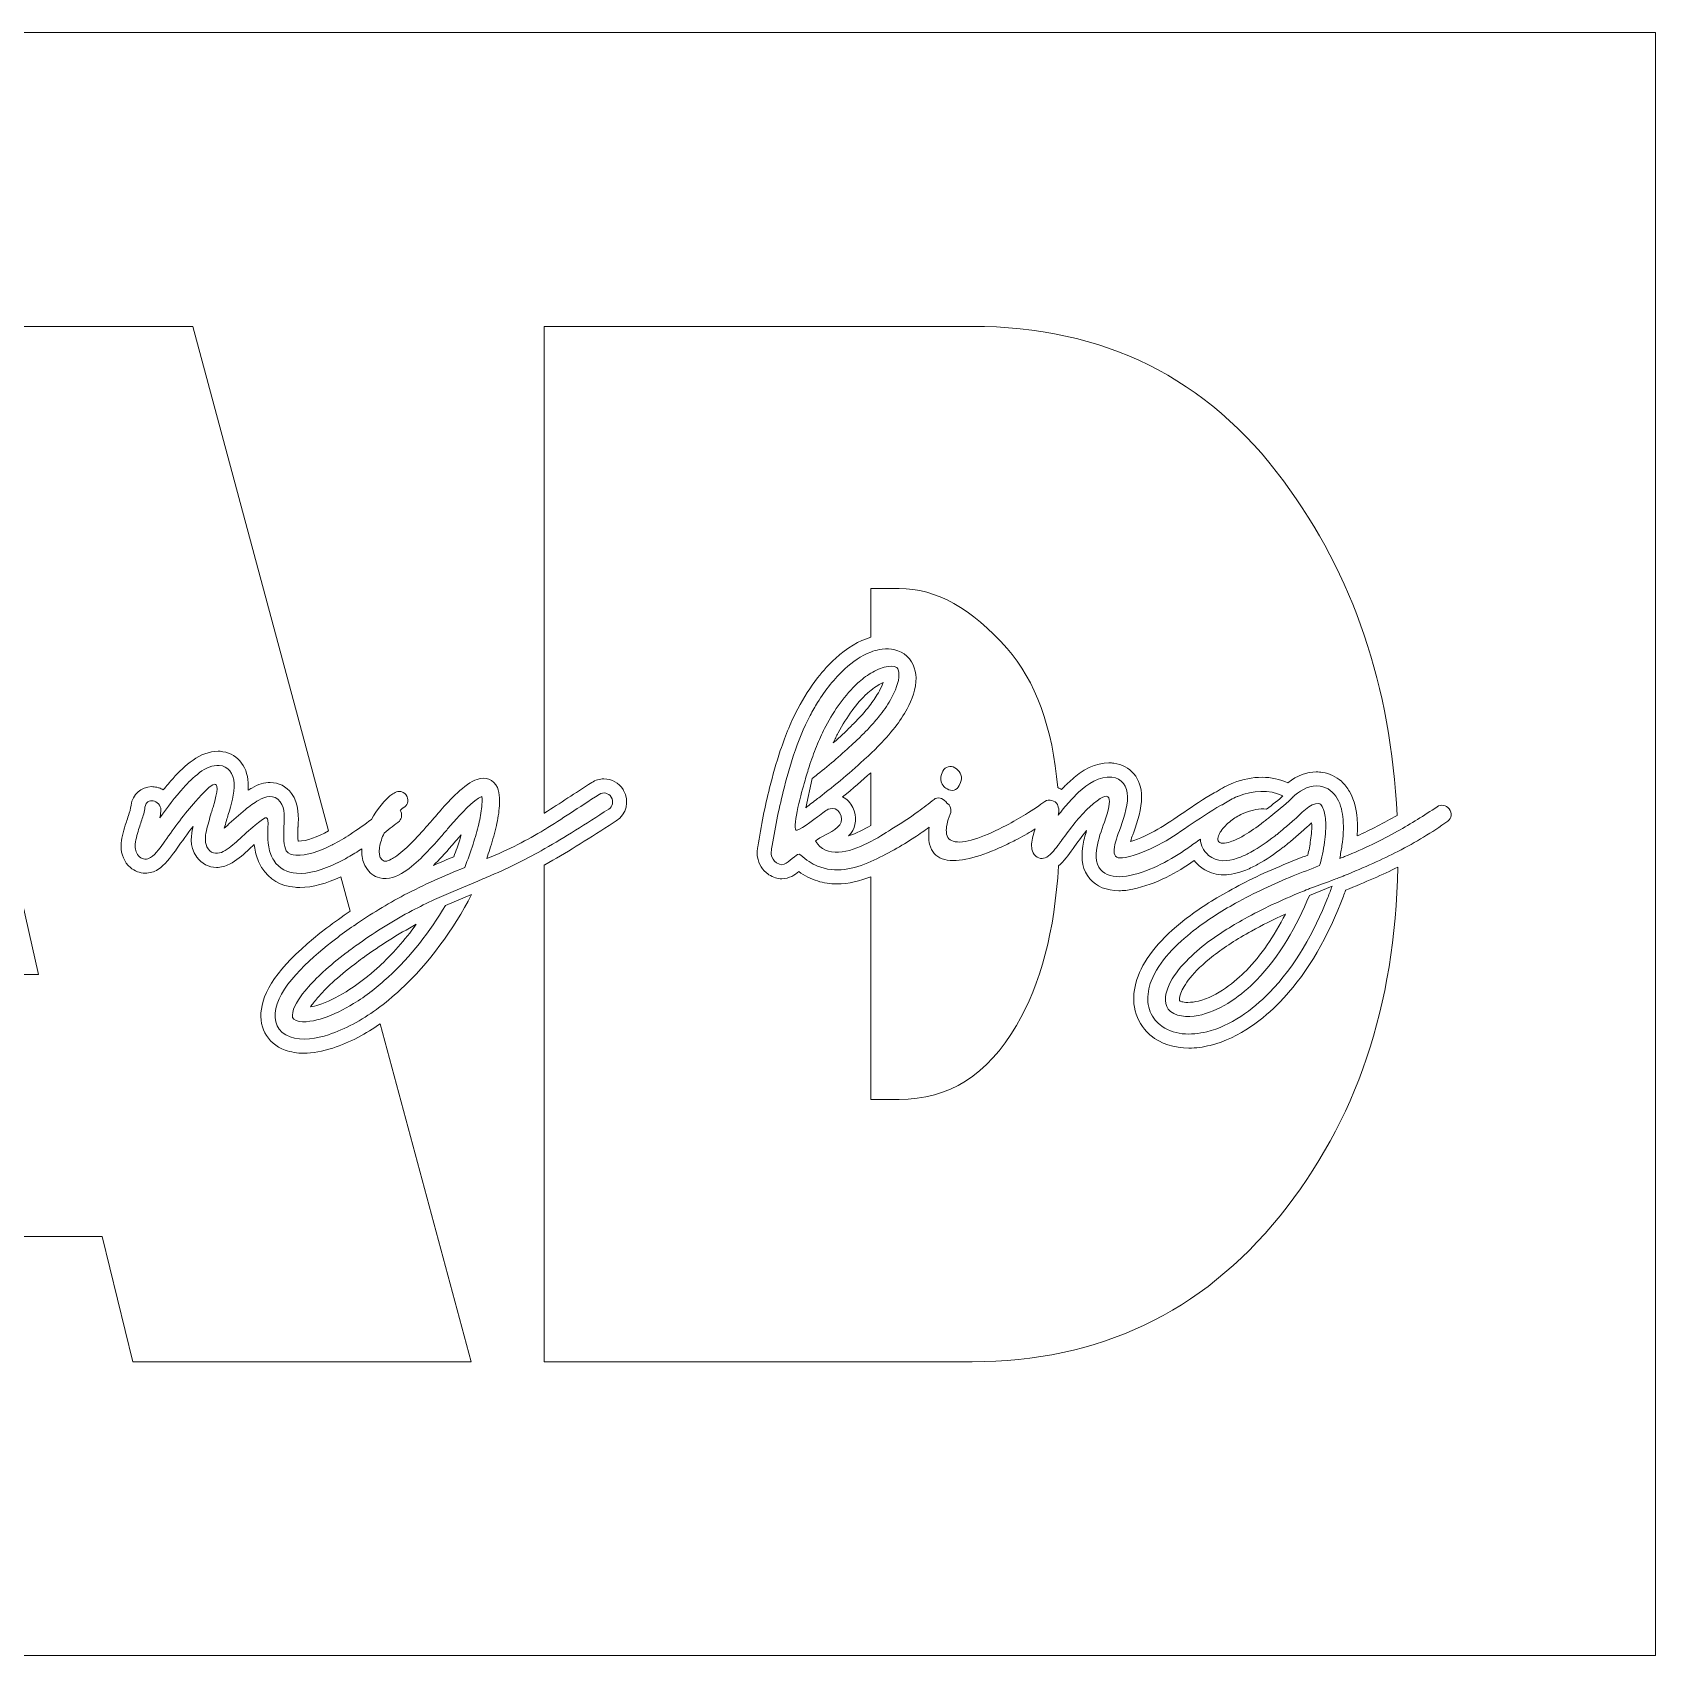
# Model space of a CAD drawing. Extents: x 18 to 982, y -1655 to 380.
# Drawn here: x 500 to 981.9, y -619.5 to -137.6 of the extents above; entities that cross this region are included whole.
import ezdxf

# ---------------------------------------------------------------- set-up
doc = ezdxf.new("R2010")
doc.units = 0
doc.header["$MEASUREMENT"] = 0
doc.layers.add('Layer 1', color=7, linetype='Continuous')

# ---------------------------------------------------------------- blocks, each defined once
blk = doc.blocks.new('block 2')
at = {"layer": 'Layer 1', "lineweight": 0}
blk.add_lwpolyline([(18.11, -137.64), (18.11, -619.54), (981.89, -619.54), (981.89, -137.64), (18.11, -137.64)], dxfattribs=at)
for points, knots in [([(529.76, -532.29), (529.76, -532.29), (520.65, -495.17), (520.65, -495.17), (520.65, -495.17), (447.83, -495.17), (447.83, -495.17), (447.83, -495.17), (440.13, -532.29), (440.13, -532.29), (440.13, -532.29), (354.01, -532.29), (354.01, -532.29), (354.01, -532.29), (392.06, -390.73), (392.06, -390.73), (393.73, -391.56), (395.63, -391.97), (397.72, -391.97), (398.44, -391.97), (399.18, -391.91), (399.93, -391.82), (406.88, -390.93), (414.81, -386.14), (421.35, -381.64), (424.87, -387.14), (431.48, -390.34), (439.65, -390.34), (439.65, -390.34), (439.66, -390.34), (439.66, -390.34), (440.41, -390.34), (441.17, -390.32), (441.96, -390.26), (453.17, -389.45), (462.24, -384.51), (471.42, -378.76), (471.42, -378.76), (463.94, -417.31), (463.94, -417.31), (463.94, -417.31), (501.75, -417.31), (501.75, -417.31), (501.75, -417.31), (481.44, -327.08), (481.44, -327.08), (481.44, -327.08), (474.44, -363.16), (474.44, -363.16), (473.81, -362.95), (473.14, -362.83), (472.47, -362.83), (471.19, -362.83), (469.97, -363.22), (468.92, -364.01), (467.48, -364.91), (466.05, -365.83), (464.63, -366.74), (456.72, -371.82), (449.25, -376.62), (440.67, -376.97), (440.42, -376.99), (440.15, -376.99), (439.89, -376.99), (437.18, -376.99), (434.75, -376.39), (433.23, -375.33), (433.23, -375.33), (433.03, -375.2), (432.98, -375.16), (435.12, -374.39), (437.58, -373.14), (439.88, -371.08), (445.08, -366.49), (447.29, -360.49), (445.53, -355.83), (444.32, -352.66), (441.41, -350.7), (437.91, -350.7), (434.26, -350.7), (430.15, -352.79), (426.04, -356.76), (423.23, -359.47), (421.21, -362.53), (420, -365.7), (416.31, -369.06), (409.49, -374.08), (403.95, -376.87), (402.51, -377.62), (401.16, -378.2), (399.98, -378.57), (400.05, -378.22), (400.12, -377.9), (400.18, -377.58), (400.34, -376.79), (400.47, -376.11), (400.69, -375.56), (400.69, -375.56), (400.82, -375.22), (400.82, -375.22), (400.82, -375.22), (400.89, -374.85), (400.89, -374.85), (401.8, -370.34), (400.32, -367.46), (398.77, -365.77), (398.77, -365.77), (436.63, -224.89), (436.63, -224.89), (436.63, -224.89), (547.61, -224.89), (547.61, -224.89), (547.61, -224.89), (587.88, -374.7), (587.88, -374.7), (584.62, -376.49), (581.45, -377.74), (578.95, -377.74), (578.95, -377.74), (578.84, -377.74), (578.84, -377.74), (578.73, -376.65), (578.79, -375.03), (578.81, -374.22), (578.81, -374.22), (578.83, -373.62), (578.83, -373.62), (578.83, -373.62), (578.84, -373.49), (578.84, -373.49), (579.01, -370.81), (579.25, -366.74), (576.91, -363.57), (575.33, -361.47), (573.09, -360.33), (570.59, -360.33), (568.84, -360.33), (567.06, -360.86), (565.14, -361.97), (564.75, -362.18), (564.38, -362.41), (564, -362.64), (564.07, -361.9), (564.08, -361.15), (564.05, -360.41), (563.8, -355.16), (560.46, -351.4), (555.69, -351.07), (555.49, -351.06), (555.3, -351.05), (555.1, -351.05), (549.69, -351.05), (545.14, -355.34), (541.76, -359.09), (540.75, -360.2), (539.77, -361.37), (538.85, -362.51), (538.45, -362.28), (538.02, -362.08), (537.58, -361.93), (537.58, -361.93), (537.42, -361.89), (537.42, -361.89), (537.42, -361.89), (536.97, -361.76), (536.97, -361.76), (536.45, -361.64), (535.9, -361.56), (535.36, -361.56), (532.29, -361.56), (529.73, -363.87), (529.28, -367.04), (529.28, -367.04), (529.26, -367.18), (529.26, -367.18), (529.16, -368.09), (528.8, -369.22), (528.54, -370.08), (528.27, -370.76), (528.07, -371.43), (527.89, -372.01), (527.89, -372.01), (527.57, -373.04), (527.57, -373.04), (526.94, -374.99), (526.35, -377.08), (526.34, -379.14), (526.26, -381.7), (527.25, -384.03), (529.06, -385.54), (530.34, -386.65), (531.87, -387.24), (533.5, -387.24), (534.82, -387.24), (536.12, -386.86), (537.21, -386.16), (539.34, -384.87), (541.04, -382.51), (542.42, -380.61), (542.42, -380.61), (542.76, -380.12), (542.76, -380.12), (544.4, -377.8), (546.01, -375.51), (547.67, -373.37), (547.63, -373.49), (547.6, -373.64), (547.58, -373.79), (547.24, -375.29), (546.36, -379.26), (548.79, -382.47), (550.24, -384.45), (552.31, -385.54), (554.64, -385.54), (555.95, -385.54), (557.27, -385.2), (558.53, -384.55), (560.59, -383.51), (562.28, -381.99), (563.83, -380.6), (563.83, -380.6), (563.91, -380.53), (563.91, -380.53), (564.51, -379.97), (565.15, -379.37), (565.83, -378.74), (566, -380.22), (566.31, -381.72), (566.89, -383.2), (567.19, -383.99), (567.56, -384.74), (568.02, -385.54), (568.02, -385.54), (568.08, -385.65), (568.08, -385.65), (570.25, -389.12), (573.7, -391.12), (578.02, -391.43), (578.48, -391.47), (578.94, -391.49), (579.42, -391.49), (583.28, -391.49), (587.37, -390.27), (591.54, -388.33), (591.54, -388.33), (594.29, -398.57), (594.29, -398.57), (591.97, -400.15), (589.67, -401.77), (587.43, -403.49), (576.09, -412.09), (569.61, -419.84), (568.16, -426.53), (566.81, -432.55), (569.51, -437.74), (575.02, -439.78), (576.68, -440.39), (578.54, -440.7), (580.57, -440.7), (583.21, -440.7), (586.12, -440.18), (589.17, -439.18), (594.31, -437.51), (599.11, -434.85), (603.27, -431.97), (603.27, -431.97), (630.23, -532.29), (630.23, -532.29), (630.23, -532.29), (529.76, -532.29), (529.76, -532.29)], [0, 0, 0, 0, 1, 1, 1, 2, 2, 2, 3, 3, 3, 4, 4, 4, 5, 5, 5, 6, 6, 6, 7, 7, 7, 8, 8, 8, 9, 9, 9, 10, 10, 10, 11, 11, 11, 12, 12, 12, 13, 13, 13, 14, 14, 14, 15, 15, 15, 16, 16, 16, 17, 17, 17, 18, 18, 18, 19, 19, 19, 20, 20, 20, 21, 21, 21, 22, 22, 22, 23, 23, 23, 24, 24, 24, 25, 25, 25, 26, 26, 26, 27, 27, 27, 28, 28, 28, 29, 29, 29, 30, 30, 30, 31, 31, 31, 32, 32, 32, 33, 33, 33, 34, 34, 34, 35, 35, 35, 36, 36, 36, 37, 37, 37, 38, 38, 38, 39, 39, 39, 40, 40, 40, 41, 41, 41, 42, 42, 42, 43, 43, 43, 44, 44, 44, 45, 45, 45, 46, 46, 46, 47, 47, 47, 48, 48, 48, 49, 49, 49, 50, 50, 50, 51, 51, 51, 52, 52, 52, 53, 53, 53, 54, 54, 54, 55, 55, 55, 56, 56, 56, 57, 57, 57, 58, 58, 58, 59, 59, 59, 60, 60, 60, 61, 61, 61, 62, 62, 62, 63, 63, 63, 64, 64, 64, 65, 65, 65, 66, 66, 66, 67, 67, 67, 68, 68, 68, 69, 69, 69, 70, 70, 70, 71, 71, 71, 72, 72, 72, 73, 73, 73, 74, 74, 74, 75, 75, 75, 76, 76, 76, 77, 77, 77, 78, 78, 78, 79, 79, 79, 80, 80, 80, 81, 81, 81, 82, 82, 82, 83, 83, 83, 84, 84, 84, 85, 85, 85, 86, 86, 86, 87, 87, 87, 88, 88, 88, 89, 89, 89, 90, 90, 90, 90]), ([(870.4, -488.98), (847.06, -517.86), (816.6, -532.29), (779.02, -532.29), (779.02, -532.29), (651.94, -532.29), (651.94, -532.29), (651.94, -532.29), (651.94, -384.83), (651.94, -384.83), (652, -384.8), (652.05, -384.77), (652.11, -384.74), (658.41, -381.26), (664.33, -377.49), (671.27, -373.07), (671.27, -373.07), (673.34, -371.74), (673.34, -371.74), (676.38, -369.81), (677.31, -365.81), (675.51, -362.7), (675.51, -362.7), (675.45, -362.61), (675.45, -362.61), (675.45, -362.61), (675.35, -362.45), (675.35, -362.45), (674.13, -360.45), (672, -359.26), (669.66, -359.26), (668.37, -359.26), (667.13, -359.62), (666.05, -360.33), (663.5, -361.93), (661.19, -363.47), (658.99, -364.9), (656.6, -366.47), (654.35, -367.95), (652.11, -369.35), (652.05, -369.39), (652, -369.42), (651.94, -369.46), (651.94, -369.46), (651.94, -224.89), (651.94, -224.89), (651.94, -224.89), (779.02, -224.89), (779.02, -224.89), (818, -224.89), (848.81, -240.19), (871.45, -270.79), (892.12, -298.73), (903.35, -331.83), (905.15, -370.08), (901.23, -372.35), (897.35, -374.34), (893.3, -376.18), (893.41, -374.4), (893.41, -372.66), (893.29, -370.95), (893.09, -368.87), (892.66, -365.81), (891.02, -363.03), (890.35, -361.84), (889.54, -360.82), (888.61, -359.97), (887.04, -358.56), (885.12, -357.64), (883, -357.33), (882.39, -357.24), (881.77, -357.18), (881.18, -357.18), (878.32, -357.18), (875.55, -358.24), (872.74, -360.41), (870.38, -359.33), (867.77, -358.78), (865.05, -358.78), (862.24, -358.78), (859.38, -359.35), (856.54, -360.47), (854.75, -361.18), (853.09, -362.06), (851.57, -363.08), (851.32, -363.16), (851.09, -363.26), (850.87, -363.4), (847.67, -365.2), (844.69, -367.24), (841.8, -369.2), (836.61, -372.76), (831.69, -376.14), (825.97, -377.87), (826.23, -377.11), (826.5, -376.36), (826.66, -375.91), (826.66, -375.91), (826.96, -375.06), (826.96, -375.06), (828.02, -371.97), (829.37, -368.14), (829.32, -364.59), (829.32, -359.18), (825.96, -355.16), (821.04, -354.6), (820.57, -354.54), (820.08, -354.51), (819.6, -354.51), (815.73, -354.51), (811.86, -356.37), (807.75, -360.18), (807.01, -360.87), (806.28, -361.61), (805.54, -362.4), (805.18, -362.18), (804.8, -361.99), (804.41, -361.84), (802.87, -343.97), (797.85, -330.19), (789.35, -320.5), (778.96, -308.66), (768.29, -302.73), (757.32, -302.73), (757.32, -302.73), (748.92, -302.73), (748.92, -302.73), (748.92, -302.73), (748.92, -317.19), (748.92, -317.19), (745.4, -318.21), (741.88, -320.32), (738.44, -323.47), (736.56, -325.18), (734.77, -327.12), (733.09, -329.29), (730.97, -332.01), (729, -335.07), (727.22, -338.45), (725.33, -341.99), (723.64, -346.06), (722.04, -350.87), (720.85, -354.43), (719.78, -358.16), (718.86, -361.93), (717.51, -367.37), (716.35, -373.08), (715.32, -379.47), (715.26, -379.86), (715.19, -380.37), (715.19, -381.01), (715.16, -381.26), (715.12, -381.82), (715.25, -382.45), (715.63, -384.56), (716.74, -386.33), (718.45, -387.57), (718.45, -387.57), (718.55, -387.64), (718.55, -387.64), (718.55, -387.64), (718.66, -387.7), (718.66, -387.7), (719.91, -388.49), (721.21, -388.9), (722.51, -388.9), (724.8, -388.9), (726.38, -387.74), (727.49, -386.78), (729.25, -388.03), (731.12, -388.97), (733.09, -389.57), (734.92, -390.14), (736.84, -390.43), (738.83, -390.43), (742.36, -390.43), (745.75, -389.55), (748.92, -388.31), (748.92, -388.31), (748.92, -454.44), (748.92, -454.44), (748.92, -454.44), (757.32, -454.44), (757.32, -454.44), (772.02, -454.44), (783.63, -447.14), (792.15, -432.48), (799.37, -420.08), (803.53, -404.27), (804.63, -385.06), (806.21, -383.75), (807.58, -381.89), (808.95, -379.95), (810.16, -378.24), (811.51, -376.39), (812.97, -374.62), (812.51, -376.09), (812.11, -377.6), (811.86, -379.2), (811.19, -383.22), (811.88, -386.49), (813.93, -388.91), (815.89, -391.24), (818.88, -392.45), (822.59, -392.45), (823.89, -392.45), (825.26, -392.31), (826.68, -392.01), (833.86, -390.45), (839.74, -387.08), (844.94, -383.53), (845.8, -384.62), (846.84, -385.57), (848.03, -386.24), (849.72, -387.22), (851.63, -387.72), (853.7, -387.72), (855.73, -387.72), (857.85, -387.26), (860.26, -386.32), (861.55, -385.78), (862.7, -385.24), (863.82, -384.62), (866.21, -383.29), (868.67, -381.62), (871.37, -379.54), (871.37, -379.54), (871.4, -379.51), (871.4, -379.51), (871.4, -379.51), (871.6, -379.41), (871.6, -379.41), (871.6, -379.41), (872.76, -378.45), (872.76, -378.45), (873.21, -378.1), (873.62, -377.74), (874.07, -377.34), (875.17, -376.41), (876.23, -375.49), (877.32, -374.56), (877.68, -374.26), (878.11, -373.84), (878.6, -373.37), (878.89, -373.1), (879.33, -372.7), (879.79, -372.28), (879.87, -373.9), (879.75, -375.62), (879.48, -377.49), (879.26, -379.01), (878.99, -380.47), (878.67, -381.87), (876.71, -382.62), (874.73, -383.39), (872.77, -384.2), (866.1, -386.91), (860.33, -389.66), (855.17, -392.55), (850.4, -395.16), (846.15, -397.93), (842.17, -401.01), (835.05, -406.57), (830.37, -412.22), (828.26, -417.82), (827.22, -420.55), (826.79, -423.34), (827.02, -425.9), (827.02, -425.9), (827.03, -426.01), (827.03, -426.01), (827.37, -428.9), (828.41, -431.43), (830.15, -433.55), (830.15, -433.55), (830.27, -433.7), (830.27, -433.7), (830.79, -434.28), (831.33, -434.81), (831.89, -435.32), (831.89, -435.32), (832.03, -435.43), (832.03, -435.43), (834.98, -437.89), (838.9, -439.18), (843.35, -439.18), (845.41, -439.18), (847.55, -438.91), (849.68, -438.37), (858.59, -436.15), (865.77, -430.22), (870.22, -425.64), (877.56, -418.12), (883.7, -408.16), (888.46, -396.01), (888.73, -395.34), (888.97, -394.7), (889.21, -394.1), (889.21, -394.1), (889.21, -394.09), (889.21, -394.09), (889.43, -393.47), (889.65, -392.89), (889.84, -392.32), (895.85, -389.89), (900.89, -387.68), (905.37, -385.47), (904.62, -426.57), (892.96, -461.07), (870.4, -488.98)], [0, 0, 0, 0, 1, 1, 1, 2, 2, 2, 3, 3, 3, 4, 4, 4, 5, 5, 5, 6, 6, 6, 7, 7, 7, 8, 8, 8, 9, 9, 9, 10, 10, 10, 11, 11, 11, 12, 12, 12, 13, 13, 13, 14, 14, 14, 15, 15, 15, 16, 16, 16, 17, 17, 17, 18, 18, 18, 19, 19, 19, 20, 20, 20, 21, 21, 21, 22, 22, 22, 23, 23, 23, 24, 24, 24, 25, 25, 25, 26, 26, 26, 27, 27, 27, 28, 28, 28, 29, 29, 29, 30, 30, 30, 31, 31, 31, 32, 32, 32, 33, 33, 33, 34, 34, 34, 35, 35, 35, 36, 36, 36, 37, 37, 37, 38, 38, 38, 39, 39, 39, 40, 40, 40, 41, 41, 41, 42, 42, 42, 43, 43, 43, 44, 44, 44, 45, 45, 45, 46, 46, 46, 47, 47, 47, 48, 48, 48, 49, 49, 49, 50, 50, 50, 51, 51, 51, 52, 52, 52, 53, 53, 53, 54, 54, 54, 55, 55, 55, 56, 56, 56, 57, 57, 57, 58, 58, 58, 59, 59, 59, 60, 60, 60, 61, 61, 61, 62, 62, 62, 63, 63, 63, 64, 64, 64, 65, 65, 65, 66, 66, 66, 67, 67, 67, 68, 68, 68, 69, 69, 69, 70, 70, 70, 71, 71, 71, 72, 72, 72, 73, 73, 73, 74, 74, 74, 75, 75, 75, 76, 76, 76, 77, 77, 77, 78, 78, 78, 79, 79, 79, 80, 80, 80, 81, 81, 81, 82, 82, 82, 83, 83, 83, 84, 84, 84, 85, 85, 85, 86, 86, 86, 87, 87, 87, 88, 88, 88, 89, 89, 89, 90, 90, 90, 91, 91, 91, 92, 92, 92, 93, 93, 93, 94, 94, 94, 95, 95, 95, 96, 96, 96, 97, 97, 97, 98, 98, 98, 99, 99, 99, 100, 100, 100, 101, 101, 101, 102, 102, 102, 103, 103, 103, 103]), ([(920.23, -371.79), (915.44, -375.2), (910.74, -378.05), (905.41, -380.79), (900.73, -383.18), (895.58, -385.48), (889.47, -387.97), (889.42, -387.99), (889.38, -388.01), (889.33, -388.03), (889.28, -388.05), (889.23, -388.07), (889.17, -388.09), (889.17, -388.09), (889.17, -388.09), (889.16, -388.09), (889.01, -388.16), (888.82, -388.22), (888.63, -388.32), (888.48, -388.37), (888.33, -388.43), (888.17, -388.49), (887.61, -388.68), (887.07, -388.91), (886.5, -389.1), (886.5, -389.11), (886.49, -389.12), (886.49, -389.14), (886.49, -389.14), (886.49, -389.14), (886.49, -389.15), (884.31, -389.97), (881.6, -390.95), (880.03, -391.54), (880.03, -391.52), (880.04, -391.51), (880.04, -391.5), (879.64, -391.64), (879.25, -391.8), (878.84, -391.97), (878.81, -391.97), (878.79, -391.99), (878.78, -391.99), (878.78, -391.99), (878.75, -391.99), (878.75, -391.99), (878.02, -392.3), (877.28, -392.59), (876.54, -392.89), (870.88, -395.22), (865.28, -397.8), (859.89, -400.79), (855.83, -403.04), (851.8, -405.56), (848.1, -408.41), (843.95, -411.68), (838.94, -416.37), (837.07, -421.37), (836.18, -423.66), (835.81, -426.56), (837.9, -428.3), (840.29, -430.26), (844.37, -429.97), (847.17, -429.26), (853.3, -427.72), (859.01, -423.47), (863.4, -419.03), (870.27, -411.93), (875.38, -402.95), (879.12, -393.87), (879.12, -393.87), (885.86, -391.07), (885.86, -391.07), (885.47, -392.2), (885.04, -393.34), (884.59, -394.47), (880.56, -404.72), (874.95, -414.82), (867.24, -422.72), (862.18, -427.91), (855.78, -432.55), (848.67, -434.32), (844.04, -435.49), (838.52, -435.41), (834.68, -432.22), (834.21, -431.8), (833.79, -431.37), (833.37, -430.9), (832.11, -429.37), (831.41, -427.54), (831.17, -425.53), (830.99, -423.41), (831.41, -421.26), (832.16, -419.31), (834.41, -413.37), (839.83, -408.14), (844.74, -404.3), (848.67, -401.24), (852.83, -398.6), (857.18, -396.2), (862.7, -393.12), (868.5, -390.45), (874.35, -388.07), (876.92, -386.99), (879.54, -386.01), (882.15, -385.01), (882.81, -382.72), (883.28, -380.45), (883.61, -378.06), (883.93, -375.9), (884.07, -373.66), (883.93, -371.45), (883.8, -370.2), (883.56, -368.57), (882.9, -367.49), (882.67, -367.03), (882.39, -366.65), (881.83, -366.56), (879.58, -366.22), (876.17, -370.06), (874.62, -371.37), (873.55, -372.31), (872.48, -373.24), (871.35, -374.18), (870.93, -374.56), (870.56, -374.87), (870.13, -375.2), (869.85, -375.43), (869.58, -375.68), (869.29, -375.9), (869.1, -375.99), (868.97, -376.1), (868.83, -376.22), (866.58, -377.95), (864.24, -379.61), (861.76, -380.99), (860.73, -381.57), (859.71, -382.04), (858.68, -382.45), (855.96, -383.54), (852.78, -384.18), (850.11, -382.64), (849.44, -382.24), (848.85, -381.72), (848.35, -381.11), (848.03, -380.72), (847.74, -380.32), (847.5, -379.87), (847.02, -378.97), (846.81, -378.05), (846.78, -377.11), (845.55, -377.99), (844.31, -378.9), (843.02, -379.78), (838, -383.26), (832.49, -386.49), (825.8, -387.93), (820.33, -389.1), (814.67, -387.68), (815.98, -379.87), (816.4, -377.16), (817.38, -374.6), (818.27, -372.08), (820.7, -365.06), (820.75, -361.36), (813.82, -367.62), (810.75, -370.47), (808.03, -374.03), (805.54, -377.54), (805.34, -377.82), (805.12, -378.14), (804.89, -378.46), (803.82, -379.93), (802.45, -381.68), (801.15, -382.45), (799.98, -383.2), (798.49, -383.06), (797.45, -381.7), (796.97, -381.06), (796.74, -380.32), (796.67, -379.56), (796.64, -379.22), (796.63, -378.87), (796.66, -378.53), (796.78, -377.12), (797.21, -375.57), (797.71, -374.12), (796.18, -375.06), (794.46, -376.05), (792.66, -377.01), (791.49, -377.62), (790.28, -378.24), (789.05, -378.83), (787.98, -379.35), (786.9, -379.84), (785.82, -380.3), (779.88, -382.83), (773.88, -384.37), (770.1, -382.97), (768.25, -382.29), (766.93, -380.93), (766.37, -378.62), (766.05, -377.29), (765.98, -375.62), (766.25, -373.59), (764.83, -374.62), (763.4, -375.62), (761.93, -376.6), (759.95, -377.91), (757.92, -379.15), (755.84, -380.3), (753.71, -381.46), (751.38, -382.73), (748.92, -383.8), (743.91, -385.98), (738.39, -387.33), (733.09, -385.14), (731.4, -384.45), (729.73, -383.39), (728.1, -381.89), (727.36, -381.24), (726.98, -381.8), (726.23, -382.37), (724.49, -383.62), (723.32, -385.72), (720.89, -384.18), (720.05, -383.58), (719.54, -382.72), (719.35, -381.7), (719.31, -381.47), (719.35, -381.33), (719.35, -381.1), (719.35, -380.72), (719.4, -380.4), (719.45, -380.07), (720.38, -374.26), (721.51, -368.57), (722.9, -362.95), (723.8, -359.3), (724.83, -355.7), (725.99, -352.18), (727.36, -348.12), (728.95, -344.11), (730.91, -340.4), (731.59, -339.1), (732.32, -337.83), (733.09, -336.58), (735.38, -332.87), (738.09, -329.43), (741.24, -326.56), (743.4, -324.6), (746.03, -322.69), (748.92, -321.59), (749.74, -321.28), (750.58, -321.03), (751.44, -320.86), (753.73, -320.43), (756.44, -320.53), (758.78, -322.16), (761.21, -323.9), (762.24, -326.61), (762.34, -329.22), (762.42, -332.49), (761.08, -335.83), (759.67, -338.43), (758.64, -340.36), (757.43, -342.14), (756.11, -343.87), (754.47, -345.97), (752.71, -347.93), (750.83, -349.86), (750.2, -350.49), (749.56, -351.1), (748.92, -351.71), (748.52, -352.09), (748.11, -352.47), (747.7, -352.85), (743.17, -357.11), (738.34, -361.09), (733.43, -364.87), (733.32, -364.95), (733.2, -365.04), (733.09, -365.12), (731.9, -366.04), (730.75, -366.9), (729.6, -367.83), (729.6, -367.83), (731.46, -359.16), (731.46, -359.16), (732.01, -358.74), (732.55, -358.32), (733.09, -357.89), (736.79, -354.95), (740.38, -351.9), (743.81, -348.68), (744.85, -347.74), (745.82, -346.76), (746.81, -345.74), (747.53, -345.01), (748.23, -344.28), (748.92, -343.52), (749.93, -342.42), (750.89, -341.29), (751.81, -340.12), (753.03, -338.59), (754.1, -336.95), (755.09, -335.16), (756.11, -333.3), (757.33, -330.58), (757.24, -328.15), (757.24, -327.64), (757.14, -326.61), (756.59, -326.22), (755.79, -325.68), (754.25, -325.81), (753.5, -325.99), (751.92, -326.28), (750.36, -326.98), (748.92, -327.86), (747.5, -328.73), (746.18, -329.78), (745.07, -330.78), (741.2, -334.33), (738.07, -338.86), (735.53, -343.62), (734.64, -345.31), (733.83, -347.07), (733.09, -348.87), (732.28, -350.83), (731.54, -352.84), (730.85, -354.86), (730.39, -356.29), (729.93, -357.76), (729.5, -359.26), (729.5, -359.26), (729.47, -359.36), (729.41, -359.57), (728.85, -361.45), (725.94, -371.57), (726.51, -374.14), (726.41, -375.49), (730.16, -372.7), (733.09, -370.51), (734.56, -369.43), (735.82, -368.47), (736.28, -368.29), (739.51, -366.91), (741.05, -371.14), (739.7, -372.87), (738.01, -374.97), (734.79, -376.01), (733.09, -377.22), (732.86, -377.39), (732.66, -377.56), (732.5, -377.72), (732.68, -378.04), (732.88, -378.32), (733.09, -378.58), (736.66, -383.06), (743.64, -380.61), (748.92, -377.83), (751.76, -376.35), (754.11, -374.77), (755.18, -374.12), (757.86, -372.54), (760.42, -370.78), (762.93, -368.95), (764.54, -367.79), (766.12, -366.58), (767.67, -365.34), (768.14, -364.95), (768.74, -364.82), (769.45, -364.95), (770.1, -365.1), (770.7, -365.51), (771.23, -366.08), (771.23, -366.08), (771.27, -366.18), (771.27, -366.18), (771.33, -366.24), (771.37, -366.31), (771.42, -366.37), (771.92, -366.7), (772.41, -367.22), (772.58, -367.82), (772.77, -368.47), (772.71, -369.12), (772.48, -369.68), (771.58, -371.97), (771.23, -373.72), (771.33, -375.01), (771.46, -376.74), (772.43, -377.65), (773.93, -377.91), (777.31, -378.53), (783.4, -376.08), (789.09, -373.07), (791.11, -372.01), (793.07, -370.87), (794.85, -369.78), (797.16, -368.35), (799.17, -366.99), (800.55, -365.93), (801.81, -365.1), (803.64, -365.66), (804.33, -366.87), (804.46, -367.1), (804.52, -367.35), (804.55, -367.6), (804.56, -367.61), (804.56, -367.61), (804.56, -367.62), (804.8, -368.29), (804.85, -368.93), (804.66, -369.55), (804.61, -369.74), (804.56, -369.87), (804.52, -370.06), (804.63, -369.91), (804.74, -369.77), (804.86, -369.63), (805.96, -368.21), (807.11, -366.86), (808.32, -365.55), (809.05, -364.74), (809.81, -363.97), (810.6, -363.22), (813.22, -360.8), (816.77, -358.28), (820.51, -358.74), (823.42, -359.08), (825.14, -361.36), (825.14, -364.59), (825.19, -367.76), (823.69, -371.7), (822.71, -374.56), (820.99, -379.41), (819.67, -383.62), (824.44, -382.59), (831.59, -381.06), (837.37, -377.29), (843.16, -373.34), (846.34, -371.16), (849.52, -368.95), (852.92, -367.03), (853.03, -366.97), (853.15, -366.95), (853.28, -366.97), (854.5, -366.08), (855.84, -365.33), (857.22, -364.72), (857.51, -364.6), (857.79, -364.45), (858.06, -364.36), (862.34, -362.66), (867.12, -362.32), (871.28, -364.32), (870.22, -365.22), (868.08, -367.05), (866.4, -368.22), (864.32, -368.01), (862.16, -368.45), (860.22, -369.22), (859.87, -369.36), (859.52, -369.49), (859.18, -369.66), (857.98, -370.22), (856.83, -370.91), (855.78, -371.74), (854.66, -372.59), (853.58, -373.66), (852.83, -374.83), (852.41, -375.49), (851.66, -376.85), (852.08, -377.64), (852.17, -377.81), (852.31, -378.03), (852.51, -378.12), (852.52, -378.12), (852.53, -378.15), (852.54, -378.15), (853.44, -378.7), (855.59, -378.01), (856.53, -377.64), (857.37, -377.26), (858.26, -376.85), (859.05, -376.41), (860.98, -375.36), (862.77, -374.1), (864.52, -372.76), (864.52, -372.76), (864.52, -372.78), (864.52, -372.78), (864.52, -372.78), (864.73, -372.62), (865.07, -372.35), (865.22, -372.24), (865.36, -372.14), (865.5, -372.01), (865.69, -371.89), (865.88, -371.74), (866.12, -371.6), (866.3, -371.45), (866.49, -371.26), (866.67, -371.14), (867.09, -370.81), (867.47, -370.47), (867.89, -370.16), (867.98, -370.08), (868.07, -369.99), (868.15, -369.91), (870.22, -368.24), (872.72, -366.16), (874.31, -364.59), (874.31, -364.59), (874.23, -364.55), (874.23, -364.55), (874.4, -364.41), (874.58, -364.26), (874.77, -364.12), (876.92, -362.35), (879.39, -360.97), (882.34, -361.45), (884.59, -361.78), (886.32, -363.14), (887.4, -365.1), (888.52, -366.97), (888.94, -369.2), (889.13, -371.33), (889.32, -373.89), (889.17, -376.47), (888.79, -378.99), (888.61, -380.3), (888.37, -381.62), (888.15, -382.87), (888.63, -382.68), (889.1, -382.49), (889.57, -382.31), (895.37, -379.96), (900.47, -377.5), (905.32, -374.79), (909.32, -372.55), (913.15, -370.16), (917.05, -367.53), (918.17, -366.74), (919.76, -367.07), (920.56, -368.09), (920.56, -368.09), (920.65, -368.18), (920.65, -368.18), (921.54, -369.32), (921.44, -370.95), (920.23, -371.79)], [0, 0, 0, 0, 1, 1, 1, 2, 2, 2, 3, 3, 3, 4, 4, 4, 5, 5, 5, 6, 6, 6, 7, 7, 7, 8, 8, 8, 9, 9, 9, 10, 10, 10, 11, 11, 11, 12, 12, 12, 13, 13, 13, 14, 14, 14, 15, 15, 15, 16, 16, 16, 17, 17, 17, 18, 18, 18, 19, 19, 19, 20, 20, 20, 21, 21, 21, 22, 22, 22, 23, 23, 23, 24, 24, 24, 25, 25, 25, 26, 26, 26, 27, 27, 27, 28, 28, 28, 29, 29, 29, 30, 30, 30, 31, 31, 31, 32, 32, 32, 33, 33, 33, 34, 34, 34, 35, 35, 35, 36, 36, 36, 37, 37, 37, 38, 38, 38, 39, 39, 39, 40, 40, 40, 41, 41, 41, 42, 42, 42, 43, 43, 43, 44, 44, 44, 45, 45, 45, 46, 46, 46, 47, 47, 47, 48, 48, 48, 49, 49, 49, 50, 50, 50, 51, 51, 51, 52, 52, 52, 53, 53, 53, 54, 54, 54, 55, 55, 55, 56, 56, 56, 57, 57, 57, 58, 58, 58, 59, 59, 59, 60, 60, 60, 61, 61, 61, 62, 62, 62, 63, 63, 63, 64, 64, 64, 65, 65, 65, 66, 66, 66, 67, 67, 67, 68, 68, 68, 69, 69, 69, 70, 70, 70, 71, 71, 71, 72, 72, 72, 73, 73, 73, 74, 74, 74, 75, 75, 75, 76, 76, 76, 77, 77, 77, 78, 78, 78, 79, 79, 79, 80, 80, 80, 81, 81, 81, 82, 82, 82, 83, 83, 83, 84, 84, 84, 85, 85, 85, 86, 86, 86, 87, 87, 87, 88, 88, 88, 89, 89, 89, 90, 90, 90, 91, 91, 91, 92, 92, 92, 93, 93, 93, 94, 94, 94, 95, 95, 95, 96, 96, 96, 97, 97, 97, 98, 98, 98, 99, 99, 99, 100, 100, 100, 101, 101, 101, 102, 102, 102, 103, 103, 103, 104, 104, 104, 105, 105, 105, 106, 106, 106, 107, 107, 107, 108, 108, 108, 109, 109, 109, 110, 110, 110, 111, 111, 111, 112, 112, 112, 113, 113, 113, 114, 114, 114, 115, 115, 115, 116, 116, 116, 117, 117, 117, 118, 118, 118, 119, 119, 119, 120, 120, 120, 121, 121, 121, 122, 122, 122, 123, 123, 123, 124, 124, 124, 125, 125, 125, 126, 126, 126, 127, 127, 127, 128, 128, 128, 129, 129, 129, 130, 130, 130, 131, 131, 131, 132, 132, 132, 133, 133, 133, 134, 134, 134, 135, 135, 135, 136, 136, 136, 137, 137, 137, 138, 138, 138, 139, 139, 139, 140, 140, 140, 141, 141, 141, 142, 142, 142, 143, 143, 143, 144, 144, 144, 145, 145, 145, 146, 146, 146, 147, 147, 147, 148, 148, 148, 149, 149, 149, 150, 150, 150, 151, 151, 151, 152, 152, 152, 153, 153, 153, 154, 154, 154, 155, 155, 155, 156, 156, 156, 157, 157, 157, 158, 158, 158, 159, 159, 159, 160, 160, 160, 161, 161, 161, 162, 162, 162, 163, 163, 163, 164, 164, 164, 165, 165, 165, 166, 166, 166, 167, 167, 167, 168, 168, 168, 169, 169, 169, 170, 170, 170, 171, 171, 171, 172, 172, 172, 173, 173, 173, 174, 174, 174, 175, 175, 175, 176, 176, 176, 177, 177, 177, 178, 178, 178, 179, 179, 179, 180, 180, 180, 181, 181, 181, 182, 182, 182, 183, 183, 183, 184, 184, 184, 184]), ([(737.77, -348.54), (738.24, -347.49), (738.72, -346.51), (739.23, -345.58), (741.81, -340.7), (744.73, -336.74), (747.86, -333.87), (748.23, -333.54), (748.58, -333.24), (748.92, -332.98), (750.4, -331.77), (751.62, -331.05), (752.59, -330.62), (752.36, -331.31), (751.99, -332.15), (751.44, -333.15), (750.65, -334.56), (749.83, -335.84), (748.92, -337.04), (748.92, -337.04), (748.53, -337.55), (748.53, -337.55), (747.16, -339.31), (745.59, -341.06), (743.79, -342.86), (742.76, -343.93), (741.87, -344.81), (740.96, -345.65), (739.94, -346.6), (738.88, -347.56), (737.77, -348.54)], [0, 0, 0, 0, 1, 1, 1, 2, 2, 2, 3, 3, 3, 4, 4, 4, 5, 5, 5, 6, 6, 6, 7, 7, 7, 8, 8, 8, 9, 9, 9, 10, 10, 10, 10]), ([(633.72, -388.97), (633.72, -388.97), (632.27, -389.6), (632.27, -389.6), (632.27, -389.6), (624.94, -392.72), (624.94, -392.72), (624.94, -392.72), (619.41, -395.07), (619.41, -395.07), (619.41, -395.07), (619.36, -395.09), (619.36, -395.09), (617.13, -396.12), (614.91, -397.22), (612.73, -398.36), (607.28, -401.24), (602.04, -404.49), (597.02, -408.08), (596.97, -408.11), (596.92, -408.15), (596.87, -408.18), (595.61, -409.06), (594.36, -409.99), (593.13, -410.93), (590.74, -412.76), (588.45, -414.62), (586.26, -416.64), (584.53, -418.22), (582.88, -419.87), (581.44, -421.61), (579.85, -423.41), (577.78, -426.18), (577.28, -428.58), (577.04, -429.74), (577.09, -430.59), (578.31, -431.01), (580.5, -431.85), (584.15, -431.01), (586.3, -430.3), (589.48, -429.26), (592.48, -427.72), (595.33, -425.99), (597.18, -424.85), (598.95, -423.62), (600.67, -422.29), (600.72, -422.25), (600.76, -422.22), (600.81, -422.18), (602.47, -420.9), (604.07, -419.53), (605.62, -418.1), (612.33, -411.95), (617.98, -404.66), (622.62, -396.81), (622.62, -396.81), (622.63, -396.81), (622.63, -396.81), (622.63, -396.81), (630.39, -393.59), (630.39, -393.59), (624.93, -404.06), (617.86, -413.89), (609.17, -421.93), (607.04, -423.87), (604.72, -425.81), (602.26, -427.59), (602.21, -427.62), (602.17, -427.66), (602.12, -427.69), (597.71, -430.88), (592.87, -433.61), (587.89, -435.2), (584.47, -436.33), (579.99, -437.16), (576.48, -435.87), (572.79, -434.51), (571.38, -431.18), (572.22, -427.45), (573.87, -419.93), (583.96, -411.36), (589.95, -406.82), (591.75, -405.44), (593.58, -404.13), (595.44, -402.84), (595.49, -402.8), (595.53, -402.77), (595.58, -402.74), (600.34, -399.45), (605.28, -396.43), (610.39, -393.72), (616.24, -390.68), (622.22, -388.01), (628.34, -385.55), (629.24, -383.24), (630.08, -380.95), (630.83, -378.62), (631.44, -376.65), (632.05, -374.64), (632.51, -372.68), (632.89, -370.95), (633.26, -369.2), (633.4, -367.49), (633.49, -366.78), (633.59, -365.34), (633.4, -364.45), (630.92, -365.47), (626.86, -370.06), (625.12, -371.97), (624.61, -372.59), (624.09, -373.18), (623.53, -373.8), (622.82, -374.64), (622.09, -375.47), (621.34, -376.37), (619.6, -378.33), (617.78, -380.35), (615.91, -382.22), (614.23, -383.9), (612.4, -385.59), (610.39, -386.85), (608.24, -388.24), (605.71, -389.33), (603.1, -388.66), (601.36, -388.24), (600.01, -387.08), (599.07, -385.59), (598.93, -385.4), (598.84, -385.22), (598.69, -385.01), (598.61, -384.86), (598.54, -384.68), (598.47, -384.51), (597.85, -383.12), (597.68, -381.57), (597.78, -380.01), (596.45, -380.89), (595.07, -381.74), (593.68, -382.51), (592.65, -383.1), (591.62, -383.65), (590.58, -384.15), (590.53, -384.17), (590.48, -384.2), (590.43, -384.22), (586.23, -386.25), (582.03, -387.58), (578.36, -387.26), (575.78, -387.08), (573.26, -386.06), (571.62, -383.43), (571.29, -382.87), (571.01, -382.31), (570.78, -381.7), (569.66, -378.81), (569.79, -375.47), (569.94, -372.54), (570.03, -369.64), (568.86, -370.76), (566.1, -373.01), (564.38, -374.41), (562.69, -375.95), (561.05, -377.49), (559.7, -378.7), (558.24, -380.03), (556.65, -380.82), (555.2, -381.57), (553.43, -381.74), (552.17, -380.03), (551, -378.47), (551.27, -376.37), (551.65, -374.68), (552.02, -372.87), (552.59, -371.09), (553.1, -369.36), (553.28, -368.79), (553.43, -368.18), (553.61, -367.62), (556.7, -357.29), (553.34, -360.47), (548.38, -365.93), (545.11, -369.59), (542.2, -373.66), (539.35, -377.72), (538.22, -379.28), (536.59, -381.66), (535.04, -382.59), (534.02, -383.24), (532.8, -383.3), (531.77, -382.37), (530.84, -381.62), (530.47, -380.4), (530.51, -379.22), (530.51, -377.64), (531.07, -375.76), (531.53, -374.32), (531.53, -374.32), (531.86, -373.29), (531.86, -373.29), (532.06, -372.68), (532.24, -372.08), (532.48, -371.45), (532.85, -370.3), (533.27, -368.93), (533.41, -367.62), (533.6, -366.32), (534.67, -365.47), (535.88, -365.81), (535.88, -365.81), (536.26, -365.9), (536.26, -365.9), (536.83, -366.08), (537.34, -366.49), (537.71, -367.07), (538.04, -367.62), (538.22, -368.29), (538.13, -368.93), (538.04, -369.59), (537.95, -370.2), (537.8, -370.85), (540.05, -367.72), (542.34, -364.68), (544.87, -361.87), (547.44, -359.01), (551.46, -354.99), (555.44, -355.24), (558.15, -355.41), (559.75, -357.66), (559.88, -360.62), (560.03, -363.56), (558.95, -367.11), (558.15, -369.78), (557.96, -370.39), (557.78, -370.99), (557.59, -371.6), (557.36, -372.4), (557.17, -373.15), (556.94, -373.89), (557.31, -373.57), (557.59, -373.29), (557.78, -373.15), (559.55, -371.51), (561.33, -369.87), (563.21, -368.37), (564.47, -367.35), (565.77, -366.36), (567.18, -365.62), (569.09, -364.49), (571.71, -363.61), (573.59, -366.08), (575.04, -368.05), (574.8, -371.14), (574.67, -373.43), (574.61, -375.26), (574.43, -378.24), (575.09, -380.03), (575.18, -380.2), (575.27, -380.4), (575.36, -380.58), (575.97, -381.62), (577.23, -381.84), (578.22, -381.89), (581.41, -382.12), (585.19, -380.81), (588.99, -378.86), (589.04, -378.83), (589.09, -378.81), (589.14, -378.78), (590.88, -377.87), (592.63, -376.83), (594.32, -375.72), (596.57, -374.28), (598.71, -372.74), (600.64, -371.31), (602.23, -368.45), (604.56, -365.28), (607.02, -363.65), (607.26, -363.51), (607.45, -363.41), (607.68, -363.28), (607.94, -363.14), (608.2, -363.07), (608.48, -363.03), (608.87, -362.95), (609.26, -362.97), (609.64, -363.09), (610.3, -363.28), (610.81, -363.74), (611.14, -364.36), (611.14, -364.36), (611.18, -364.45), (611.18, -364.45), (611.21, -364.49), (611.22, -364.53), (611.23, -364.56), (611.8, -365.76), (611.33, -367.22), (610.11, -367.87), (610.01, -367.91), (609.97, -367.95), (609.88, -367.99), (609.64, -368.16), (609.42, -368.35), (609.19, -368.55), (609.82, -369.62), (609.75, -370.97), (608.94, -371.79), (607.65, -372.82), (606.11, -374.04), (604.41, -375.33), (603.81, -376.68), (603.27, -378.12), (603.04, -379.61), (602.96, -380.18), (602.92, -380.87), (603, -381.49), (603.04, -381.89), (603.12, -382.26), (603.28, -382.59), (603.33, -382.64), (603.37, -382.72), (603.42, -382.79), (603.61, -383.11), (603.99, -383.54), (604.41, -383.66), (605.29, -383.9), (606.84, -382.97), (607.54, -382.49), (609.27, -381.41), (610.81, -379.97), (612.26, -378.53), (614.03, -376.74), (615.77, -374.83), (617.45, -372.91), (618.2, -372.08), (618.91, -371.22), (619.65, -370.43), (620.17, -369.78), (620.68, -369.16), (621.23, -368.57), (623.81, -365.62), (628.3, -360.66), (632, -359.39), (634.48, -358.55), (636.86, -359.35), (638.03, -361.83), (638.83, -363.65), (638.78, -366.04), (638.59, -367.99), (638.41, -369.95), (638.03, -371.93), (637.57, -373.85), (637.04, -375.99), (636.44, -378.11), (635.78, -380.16), (635.51, -381.1), (635.18, -381.99), (634.9, -382.91), (641.71, -380.18), (646.9, -377.43), (651.94, -374.36), (652, -374.33), (652.05, -374.29), (652.11, -374.26), (657.16, -371.2), (662.06, -367.82), (668.3, -363.84), (669.47, -363.09), (671.06, -363.41), (671.8, -364.64), (671.8, -364.64), (671.85, -364.72), (671.85, -364.72), (672.59, -365.9), (672.27, -367.49), (671.1, -368.24), (663.99, -372.76), (658.14, -376.55), (652.11, -379.97), (652.05, -380), (652, -380.03), (651.94, -380.07), (647.04, -382.86), (642.02, -385.42), (636.11, -387.97), (635.34, -388.31), (634.56, -388.62), (633.76, -388.95), (633.76, -388.95), (633.72, -388.97), (633.72, -388.97)], [0, 0, 0, 0, 1, 1, 1, 2, 2, 2, 3, 3, 3, 4, 4, 4, 5, 5, 5, 6, 6, 6, 7, 7, 7, 8, 8, 8, 9, 9, 9, 10, 10, 10, 11, 11, 11, 12, 12, 12, 13, 13, 13, 14, 14, 14, 15, 15, 15, 16, 16, 16, 17, 17, 17, 18, 18, 18, 19, 19, 19, 20, 20, 20, 21, 21, 21, 22, 22, 22, 23, 23, 23, 24, 24, 24, 25, 25, 25, 26, 26, 26, 27, 27, 27, 28, 28, 28, 29, 29, 29, 30, 30, 30, 31, 31, 31, 32, 32, 32, 33, 33, 33, 34, 34, 34, 35, 35, 35, 36, 36, 36, 37, 37, 37, 38, 38, 38, 39, 39, 39, 40, 40, 40, 41, 41, 41, 42, 42, 42, 43, 43, 43, 44, 44, 44, 45, 45, 45, 46, 46, 46, 47, 47, 47, 48, 48, 48, 49, 49, 49, 50, 50, 50, 51, 51, 51, 52, 52, 52, 53, 53, 53, 54, 54, 54, 55, 55, 55, 56, 56, 56, 57, 57, 57, 58, 58, 58, 59, 59, 59, 60, 60, 60, 61, 61, 61, 62, 62, 62, 63, 63, 63, 64, 64, 64, 65, 65, 65, 66, 66, 66, 67, 67, 67, 68, 68, 68, 69, 69, 69, 70, 70, 70, 71, 71, 71, 72, 72, 72, 73, 73, 73, 74, 74, 74, 75, 75, 75, 76, 76, 76, 77, 77, 77, 78, 78, 78, 79, 79, 79, 80, 80, 80, 81, 81, 81, 82, 82, 82, 83, 83, 83, 84, 84, 84, 85, 85, 85, 86, 86, 86, 87, 87, 87, 88, 88, 88, 89, 89, 89, 90, 90, 90, 91, 91, 91, 92, 92, 92, 93, 93, 93, 94, 94, 94, 95, 95, 95, 96, 96, 96, 97, 97, 97, 98, 98, 98, 99, 99, 99, 100, 100, 100, 101, 101, 101, 102, 102, 102, 103, 103, 103, 104, 104, 104, 105, 105, 105, 106, 106, 106, 107, 107, 107, 108, 108, 108, 109, 109, 109, 110, 110, 110, 111, 111, 111, 112, 112, 112, 113, 113, 113, 114, 114, 114, 115, 115, 115, 116, 116, 116, 117, 117, 117, 118, 118, 118, 119, 119, 119, 120, 120, 120, 121, 121, 121, 122, 122, 122, 123, 123, 123, 124, 124, 124, 125, 125, 125, 126, 126, 126, 127, 127, 127, 128, 128, 128, 129, 129, 129, 130, 130, 130, 130]), ([(775.57, -360.29), (775.57, -360.29), (775.15, -361.26), (775.15, -361.26), (774.84, -361.99), (774.27, -362.43), (773.61, -362.61), (772.97, -362.76), (772.26, -362.66), (771.6, -362.24), (771.6, -362.24), (771.22, -362.01), (771.22, -362.01), (770.75, -361.72), (770.4, -361.31), (770.13, -360.85), (769.63, -359.95), (769.51, -358.84), (769.91, -357.95), (769.91, -357.95), (770.33, -356.95), (770.33, -356.95), (770.99, -355.61), (772.58, -355.14), (773.88, -355.97), (773.88, -355.97), (774.3, -356.26), (774.3, -356.26), (775.62, -357.11), (776.22, -358.93), (775.57, -360.29)], [0, 0, 0, 0, 1, 1, 1, 2, 2, 2, 3, 3, 3, 4, 4, 4, 5, 5, 5, 6, 6, 6, 7, 7, 7, 8, 8, 8, 9, 9, 9, 10, 10, 10, 10]), ([(743.57, -367.79), (742.87, -366.35), (741.8, -365.24), (740.53, -364.59), (743.58, -362.12), (746.37, -359.74), (748.92, -357.41), (748.92, -357.41), (748.92, -373.07), (748.92, -373.07), (746.98, -374.18), (744.59, -375.42), (742.32, -376.18), (742.55, -375.93), (742.78, -375.7), (742.98, -375.43), (744.59, -373.37), (744.83, -370.37), (743.57, -367.79)], [0, 0, 0, 0, 1, 1, 1, 2, 2, 2, 3, 3, 3, 4, 4, 4, 5, 5, 5, 6, 6, 6, 6]), ([(619.1, -384.93), (620.69, -383.33), (622.36, -381.51), (624.53, -379.06), (624.86, -378.66), (625.19, -378.26), (625.52, -377.89), (625.91, -377.43), (626.3, -376.99), (626.67, -376.56), (626.9, -376.31), (627.11, -376.07), (627.33, -375.82), (627.16, -376.34), (627.01, -376.86), (626.86, -377.35), (626.36, -378.89), (625.79, -380.51), (625.09, -382.37), (623.03, -383.22), (621.03, -384.07), (619.1, -384.93)], [0, 0, 0, 0, 1, 1, 1, 2, 2, 2, 3, 3, 3, 4, 4, 4, 5, 5, 5, 6, 6, 6, 7, 7, 7, 7]), ([(872.02, -399.39), (868.64, -406.03), (864.76, -411.64), (860.43, -416.1), (857.11, -419.45), (851.93, -423.76), (846.15, -425.22), (845.13, -425.49), (844.03, -425.62), (843.07, -425.62), (842.22, -425.62), (841.64, -425.51), (841.24, -425.41), (840.85, -425.28), (840.64, -425.15), (840.57, -425.1), (840.52, -424.97), (840.43, -424.24), (840.98, -422.83), (841.82, -420.56), (844.19, -416.8), (850.66, -411.72), (853.86, -409.24), (857.64, -406.79), (861.92, -404.43), (864.99, -402.72), (868.32, -401.06), (872.02, -399.39)], [0, 0, 0, 0, 1, 1, 1, 2, 2, 2, 3, 3, 3, 4, 4, 4, 5, 5, 5, 6, 6, 6, 7, 7, 7, 8, 8, 8, 9, 9, 9, 9]), ([(599.48, -417.89), (597.41, -419.6), (595.29, -421.12), (593.16, -422.43), (590.12, -424.28), (587.53, -425.51), (585.01, -426.34), (584.18, -426.61), (583.34, -426.82), (582.58, -426.95), (583.08, -426.2), (583.76, -425.29), (584.64, -424.29), (585.82, -422.87), (587.27, -421.37), (589.07, -419.72), (590.99, -417.97), (593.14, -416.18), (595.67, -414.24), (596.45, -413.65), (597.24, -413.06), (598.03, -412.48), (598.08, -412.44), (598.12, -412.4), (598.17, -412.37), (603.21, -408.7), (608.51, -405.36), (613.96, -402.43), (610.54, -407.12), (606.81, -411.34), (602.79, -415.03), (601.75, -415.99), (600.69, -416.91), (599.62, -417.78), (599.57, -417.82), (599.53, -417.86), (599.48, -417.89)], [0, 0, 0, 0, 1, 1, 1, 2, 2, 2, 3, 3, 3, 4, 4, 4, 5, 5, 5, 6, 6, 6, 7, 7, 7, 8, 8, 8, 9, 9, 9, 10, 10, 10, 11, 11, 11, 12, 12, 12, 12])]:
    blk.add_open_spline(points, degree=3, knots=knots, dxfattribs=at)

msp = doc.modelspace()

# ---------------------------------------------------------------- block references
at = {"layer": 'Layer 1'}
msp.add_blockref('block 2', (0, 0), dxfattribs=at)

doc.saveas('drawing.dxf')
